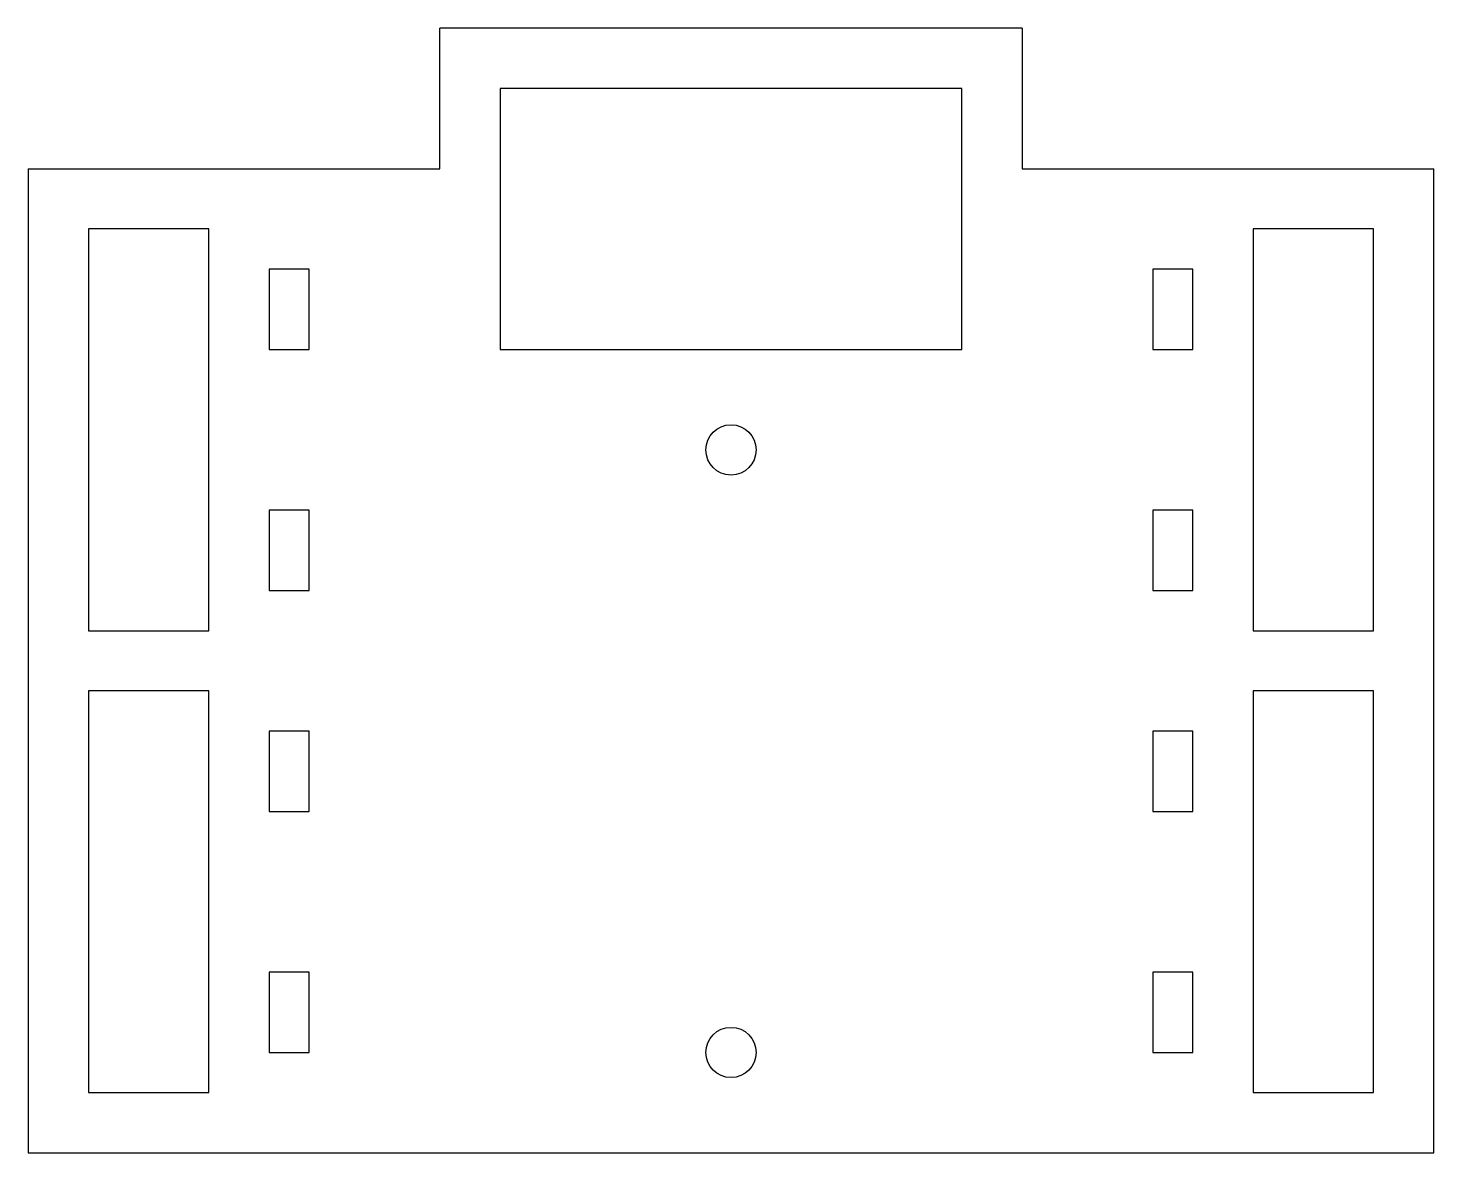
# Model space of a CAD drawing. Header units: millimetres. Extents: x -35 to 35, y -28 to 28.
import ezdxf

# ---------------------------------------------------------------- set-up
doc = ezdxf.new("R2010")
doc.units = ezdxf.units.MM

msp = doc.modelspace()

# ---------------------------------------------------------------- linework, layer by layer
at = {"color": 7, "linetype": 'Continuous', "lineweight": 25}
for p, q in [((-14.5, 21), (-14.5, 28)), ((14.5, 28), (-14.5, 28)), ((14.5, 28), (14.5, 21)), ((11.5, 25), (-11.5, 25)), ((-11.5, 25), (-11.5, 12)), ((11.5, 12), (11.5, 25)), ((-35, 21), (-14.5, 21)), ((-35, 21), (-35, -28)), ((14.5, 21), (35, 21)), ((35, -28), (35, 21)), ((-26, 18), (-32, 18)), ((-32, 18), (-32, -2)), ((-26, -2), (-26, 18)), ((32, 18), (26, 18)), ((26, 18), (26, -2)), ((32, -2), (32, 18)), ((-21, 16), (-23, 16)), ((-23, 16), (-23, 12)), ((-21, 12), (-21, 16)), ((23, 16), (21, 16)), ((21, 16), (21, 12)), ((23, 12), (23, 16)), ((-23, 12), (-21, 12)), ((-11.5, 12), (11.5, 12)), ((21, 12), (23, 12)), ((-21, 4), (-23, 4)), ((-23, 4), (-23, 0)), ((-21, 0), (-21, 4)), ((23, 4), (21, 4)), ((21, 4), (21, 0)), ((23, 0), (23, 4)), ((-23, 0), (-21, 0)), ((21, 0), (23, 0)), ((-32, -2), (-26, -2)), ((26, -2), (32, -2)), ((-26, -5), (-32, -5)), ((-32, -5), (-32, -25)), ((-26, -25), (-26, -5)), ((32, -5), (26, -5)), ((26, -5), (26, -25)), ((32, -25), (32, -5)), ((-21, -7), (-23, -7)), ((-23, -7), (-23, -11)), ((-21, -11), (-21, -7)), ((23, -7), (21, -7)), ((21, -7), (21, -11)), ((23, -11), (23, -7)), ((-23, -11), (-21, -11)), ((21, -11), (23, -11)), ((-21, -19), (-23, -19)), ((-23, -19), (-23, -23)), ((-21, -23), (-21, -19)), ((23, -19), (21, -19)), ((21, -19), (21, -23)), ((23, -23), (23, -19)), ((-23, -23), (-21, -23)), ((21, -23), (23, -23)), ((-32, -25), (-26, -25)), ((26, -25), (32, -25)), ((-35, -28), (35, -28))]:
    msp.add_line(p, q, dxfattribs=at)
for centre in [(0, 7), (0, -23)]:
    msp.add_circle(centre, 1.25, dxfattribs=at)

doc.saveas('drawing.dxf')
